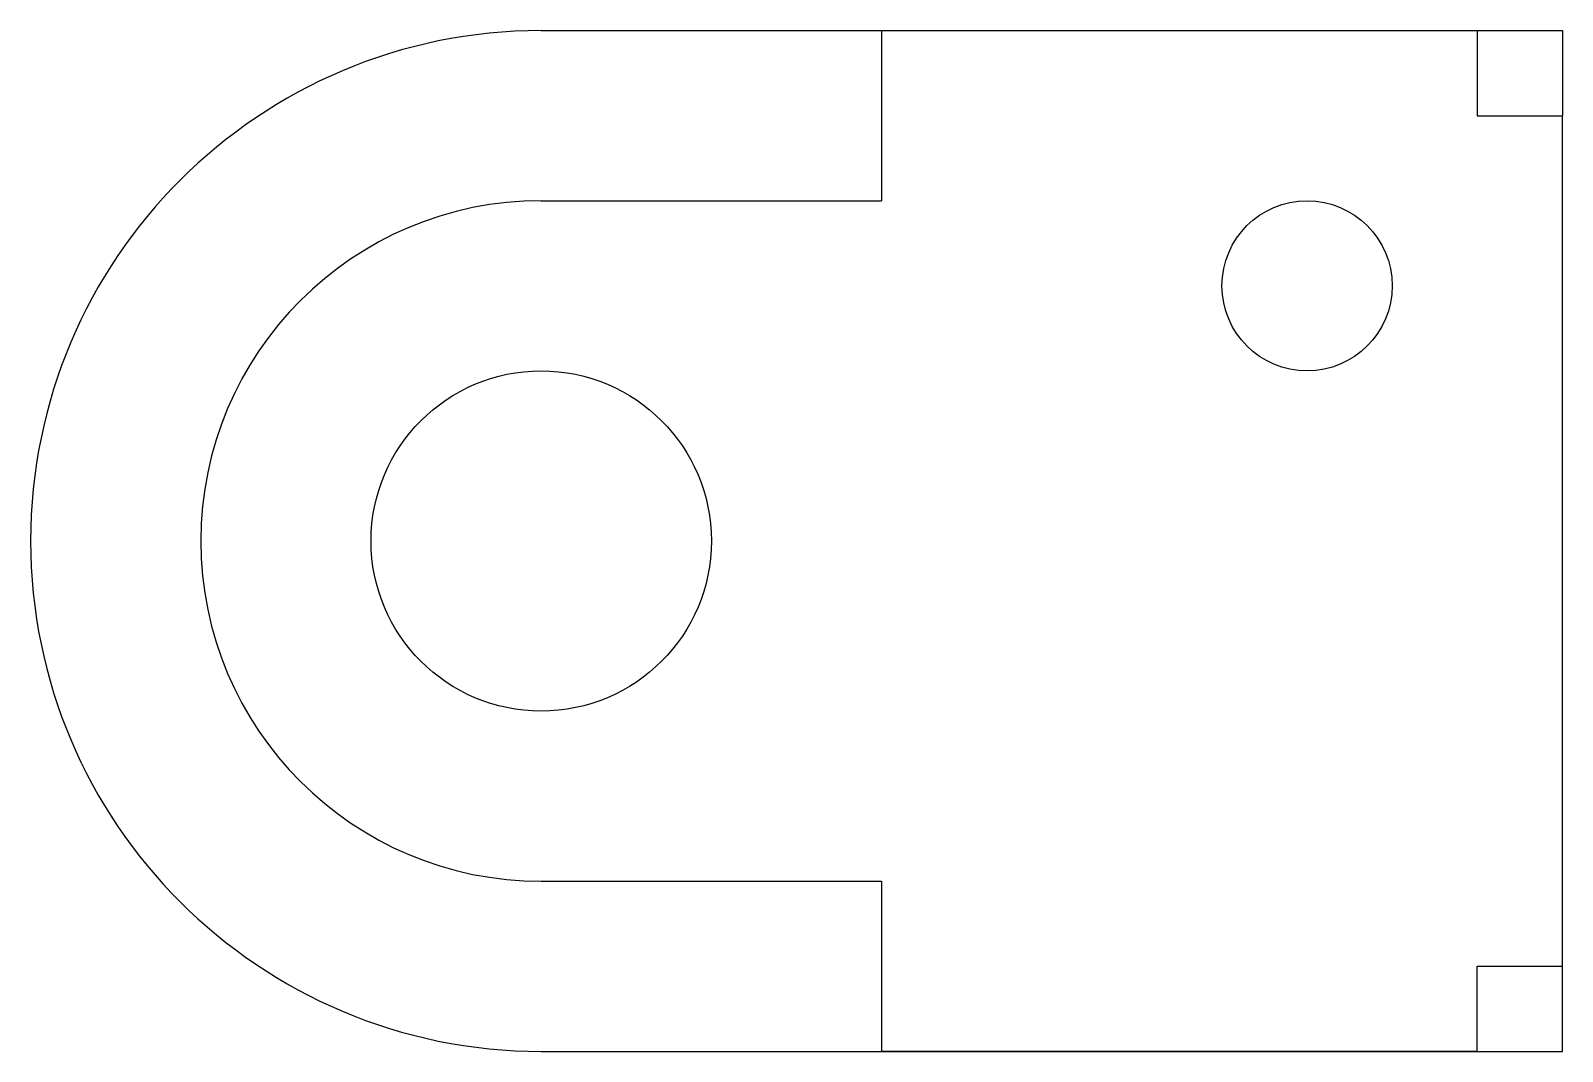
# Model space of a CAD drawing. Header units: millimetres. Extents: x 6.23 to 15.23, y 4.06 to 10.06.
import ezdxf

# ---------------------------------------------------------------- set-up
doc = ezdxf.new("R2010")
doc.units = ezdxf.units.MM
for name, color, linetype in [('Cerc mare', 4, 'Continuous'), ('Cercuri mici', 2, 'Continuous'), ('Contur', 1, 'Continuous'), ('Contur interior', 6, 'Continuous')]:
    doc.layers.add(name, color=color, linetype=linetype)

msp = doc.modelspace()

# ---------------------------------------------------------------- linework, layer by layer
for p, q in [((14.7337, 10.0645), (15.2337, 10.0645)), ((15.2337, 10.0645), (15.2337, 9.5645))]:
    msp.add_line(p, q)
at = {"layer": 'Cerc mare'}
msp.add_circle((9.2337, 7.0645), 1, dxfattribs=at)
at = {"layer": 'Cercuri mici'}
msp.add_circle((13.7337, 8.5645), 0.5, dxfattribs=at)
at = {"layer": 'Contur'}
for p, q in [((9.2337, 10.0645), (11.2337, 10.0645)), ((11.2337, 10.0645), (14.7337, 10.0645)), ((14.7337, 10.0645), (14.7337, 9.5645)), ((14.7337, 9.5645), (15.2337, 9.5645)), ((15.2337, 4.5645), (15.2337, 9.5645)), ((14.7337, 4.0645), (14.7337, 4.5645)), ((14.7337, 4.5645), (15.2337, 4.5645)), ((9.2337, 4.0645), (11.2337, 4.0645)), ((9.2337, 4.0645), (14.7337, 4.0645)), ((14.7337, 4.0645), (11.2337, 4.0645))]:
    msp.add_line(p, q, dxfattribs=at)
msp.add_arc((9.2337, 7.0645), 3, 90, 270, dxfattribs=at)
at = {"layer": 'Contur interior'}
for p, q in [((11.2337, 10.0645), (11.2337, 9.0645)), ((9.2337, 9.0645), (11.2337, 9.0645)), ((9.2337, 5.0645), (11.2337, 5.0645)), ((11.2337, 5.0645), (11.2337, 4.0645)), ((15.2337, 4.0645, 4.5), (15.2337, 4.5645, 4.5)), ((14.7337, 4.0645, 4.5), (15.2337, 4.0645, 4.5))]:
    msp.add_line(p, q, dxfattribs=at)
msp.add_arc((9.2337, 7.0645), 2, 90, 270, dxfattribs=at)

doc.saveas('drawing.dxf')
